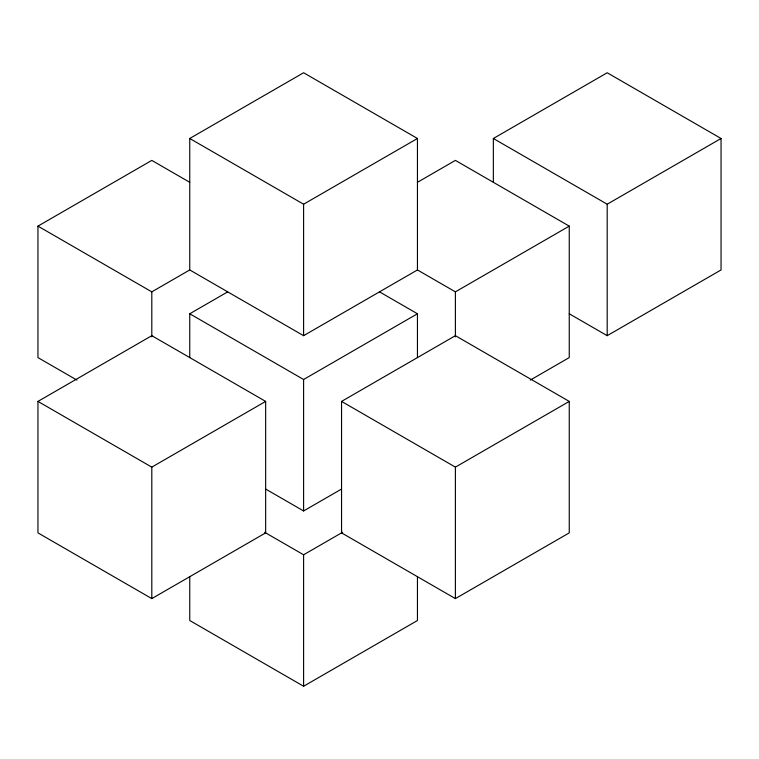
<?xml version="1.0" encoding="UTF-8"?>
<svg xmlns="http://www.w3.org/2000/svg" width="759" height="759" viewBox="0 0 759 759"><rect width="100%" height="100%" fill="white"/><g stroke="black" fill="none" stroke-linecap="round" stroke-linejoin="round"><path stroke-width="1.14" d="M76.925 380.098L37.95 357.593L37.95 226.125L151.8 160.396L189.75 182.302M37.95 226.125L151.8 291.854L189.75 269.948L189.75 138.48L303.6 72.75L417.45 138.48L417.45 269.948L455.4 291.854L569.25 226.125L569.25 357.593L530.275 380.098M189.75 138.48L303.6 204.218L417.45 138.48M37.95 401.407L151.8 335.677L265.65 401.407L265.65 532.875L151.8 598.604L37.95 532.875L37.95 401.407L151.8 467.136L265.65 401.407M189.75 357.593L189.75 313.771L227.7 291.854M417.45 182.302L455.4 160.396L569.25 226.125M493.35 182.312L493.35 138.489L607.2 72.76L721.05 138.489L721.05 269.948L607.2 335.677L569.25 313.771M189.75 269.948L303.6 335.677L417.45 269.948M189.75 313.771L303.6 379.5L417.45 313.771L417.45 357.593M493.35 138.489L607.2 204.218L721.05 138.489M341.55 401.407L455.4 335.677L569.25 401.407L569.25 532.875L455.4 598.604L341.55 532.875L341.55 401.407L455.4 467.136L569.25 401.407M265.65 489.052L303.6 510.959L341.55 489.052M264.625 532.277L303.6 554.782L342.575 532.277M189.75 576.698L189.75 620.52L303.6 686.25L417.45 620.52L417.45 576.698M379.5 291.854L417.45 313.771M607.2 204.218L607.2 335.677M455.4 291.854L455.4 336.863M455.4 467.136L455.4 598.604M303.6 204.218L303.6 335.677M303.6 379.5L303.6 510.959M303.6 554.782L303.6 686.25M151.8 291.854L151.8 336.863M151.8 467.136L151.8 598.604"/></g></svg>
